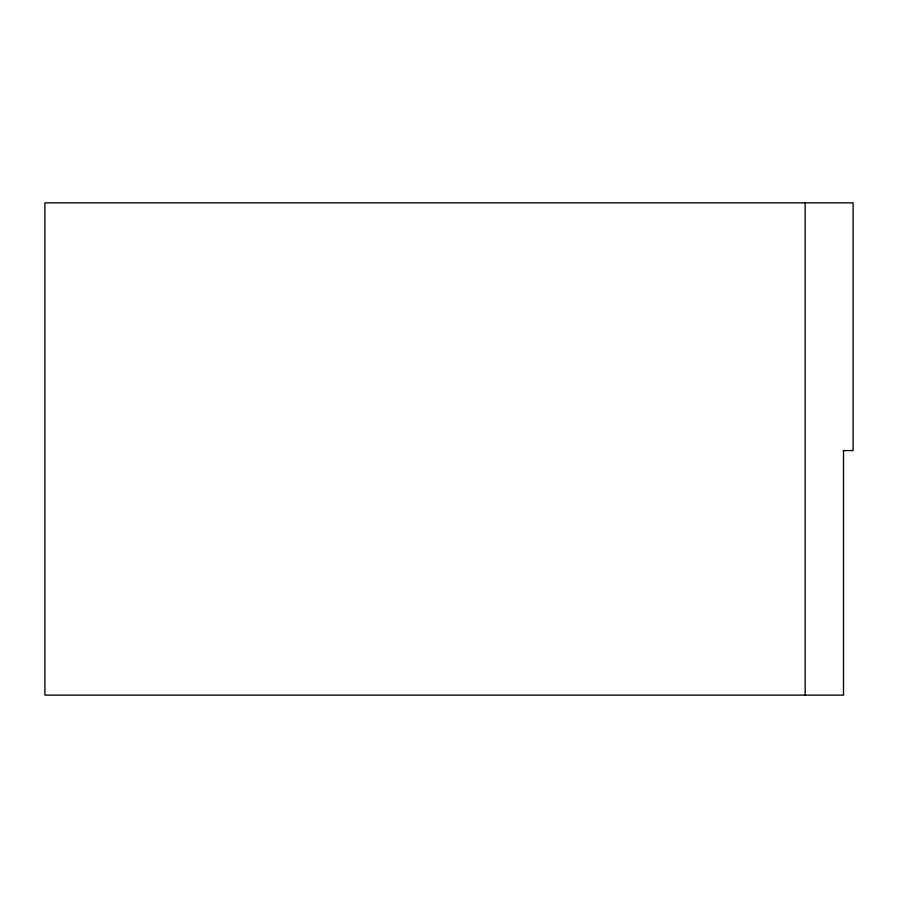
<?xml version="1.0" encoding="UTF-8"?>
<svg xmlns="http://www.w3.org/2000/svg" width="898" height="898" viewBox="0 0 898 898"><rect width="100%" height="100%" fill="white"/><g stroke="black" fill="none" stroke-linecap="round" stroke-linejoin="round"><path stroke-width="1.35" d="M843.278 450.583L853.1 450.583L853.1 202.869L44.9 202.869L44.9 695.131L843.514 695.131L843.514 450.583M805.147 202.869L805.147 695.131"/></g></svg>
